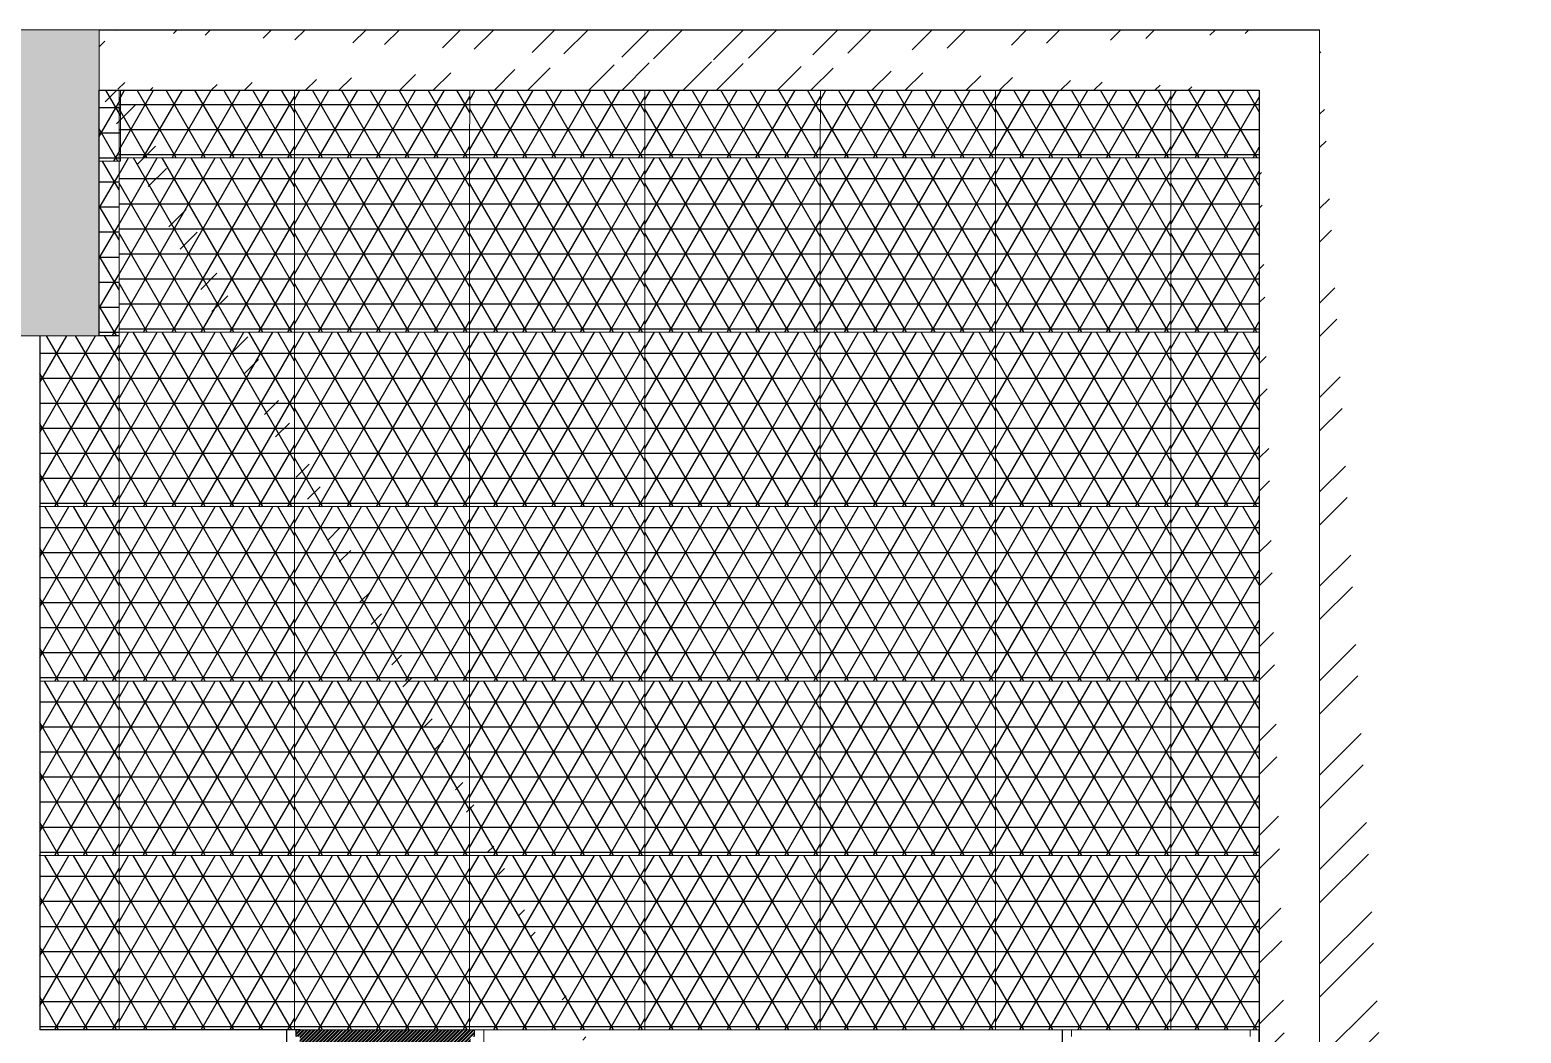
# Model space of a CAD drawing. Header units: millimetres. Extents: x 86441 to 190201, y 16532 to 98188.
# Drawn here: x 88390.9 to 88504.4, y 59712.3 to 59788.7 of the extents above; entities that cross this region are included whole.
import ezdxf

# ---------------------------------------------------------------- set-up
doc = ezdxf.new("R2010")
doc.units = ezdxf.units.MM
doc.header["$LTSCALE"] = 0.1
doc.layers.add('COLUMN', color=1, linetype='Continuous', lineweight=0)

msp = doc.modelspace()

# ---------------------------------------------------------------- hatches: boundary and pattern name
at = {"true_color": 0x004a5e, "transparency": 33554534}
h = msp.add_hatch(dxfattribs=at)
h.set_pattern_fill('NET3', color=138, scale=0.6)
h.set_pattern_definition([(0, (86151.5185, 59523.693), (0, 1.905), []), (60, (86151.5185, 59523.693), (-1.6497784, 0.9525), []), (120, (86151.5185, 59523.693), (-1.6497784, -0.9525), [])])
h.paths.add_polyline_path([(88397.76, 59784.1), (88396.15, 59784.1), (88396.15, 59778.7), (88397.76, 59778.7)])
at = {"true_color": 0x004a5e, "transparency": 33554636}
h = msp.add_hatch(dxfattribs=at)
h.set_pattern_fill('NET3', color=138, scale=0.6)
h.set_pattern_definition([(0, (86164.7508, 59523.943), (0, 1.905), []), (60, (86164.7508, 59523.943), (-1.6497784, 0.9525), []), (120, (86164.7508, 59523.943), (-1.6497784, -0.9525), [])])
h.paths.add_polyline_path([(88411, 59784.1), (88397.65, 59784.1), (88397.65, 59778.95), (88411, 59778.95)])
h = msp.add_hatch(dxfattribs=at)
h.set_pattern_fill('NET3', color=138, scale=0.6)
h.set_pattern_definition([(0, (86178.097, 59523.943), (0, 1.905), []), (60, (86178.097, 59523.943), (-1.6497784, 0.9525), []), (120, (86178.097, 59523.943), (-1.6497784, -0.9525), [])])
h.paths.add_polyline_path([(88424.35, 59784.1), (88411, 59784.1), (88411, 59778.95), (88424.34, 59778.95)])
h = msp.add_hatch(dxfattribs=at)
h.set_pattern_fill('NET3', color=138, scale=0.6)
h.set_pattern_definition([(0, (86191.443, 59523.943), (0, 1.905), []), (60, (86191.443, 59523.943), (-1.6497784, 0.9525), []), (120, (86191.443, 59523.943), (-1.6497784, -0.9525), [])])
h.paths.add_polyline_path([(88437.69, 59784.1), (88424.35, 59784.1), (88424.34, 59778.95), (88437.69, 59778.95)])
h = msp.add_hatch(dxfattribs=at)
h.set_pattern_fill('NET3', color=138, scale=0.6)
h.set_pattern_definition([(0, (86204.7892, 59523.943), (0, 1.905), []), (60, (86204.7892, 59523.943), (-1.6497784, 0.9525), []), (120, (86204.7892, 59523.943), (-1.6497784, -0.9525), [])])
h.paths.add_polyline_path([(88451.04, 59784.1), (88437.69, 59784.1), (88437.69, 59778.95), (88451.03, 59778.95)])
h = msp.add_hatch(dxfattribs=at)
h.set_pattern_fill('NET3', color=138, scale=0.6)
h.set_pattern_definition([(0, (86218.1354, 59523.943), (0, 1.905), []), (60, (86218.1354, 59523.943), (-1.6497784, 0.9525), []), (120, (86218.1354, 59523.943), (-1.6497784, -0.9525), [])])
h.paths.add_polyline_path([(88464.38, 59784.1), (88451.04, 59784.1), (88451.03, 59778.95), (88464.38, 59778.95)])
h = msp.add_hatch(dxfattribs=at)
h.set_pattern_fill('NET3', color=138, scale=0.6)
h.set_pattern_definition([(0, (86231.4815, 59523.943), (0, 1.905), []), (60, (86231.4815, 59523.943), (-1.6497784, 0.9525), []), (120, (86231.4815, 59523.943), (-1.6497784, -0.9525), [])])
h.paths.add_polyline_path([(88477.73, 59784.1), (88464.38, 59784.1), (88464.38, 59778.95), (88477.73, 59778.95)])
h = msp.add_hatch(dxfattribs=at)
h.set_pattern_fill('NET3', color=138, scale=0.6)
h.set_pattern_definition([(0, (86244.8277, 59523.943), (0, 1.905), []), (60, (86244.8277, 59523.943), (-1.6497784, 0.9525), []), (120, (86244.8277, 59523.943), (-1.6497784, -0.9525), [])])
h.paths.add_polyline_path([(88484.45, 59784.1), (88477.73, 59784.1), (88477.73, 59778.95), (88484.45, 59778.95)])
at = {"true_color": 0x004a5e, "transparency": 33554534}
h = msp.add_hatch(dxfattribs=at)
h.set_pattern_fill('NET3', color=138, scale=0.6)
h.set_pattern_definition([(0, (86151.4046, 59510.42), (0, 1.905), []), (60, (86151.4046, 59510.42), (-1.6497784, 0.9525), []), (120, (86151.4046, 59510.42), (-1.6497784, -0.9525), [])])
h.paths.add_polyline_path([(88397.65, 59778.7), (88396.15, 59778.7), (88396.15, 59765.43), (88397.65, 59765.43)])
h = msp.add_hatch(dxfattribs=at)
h.set_pattern_fill('NET3', color=138, scale=0.6)
h.set_pattern_definition([(0, (86164.7508, 59510.67), (0, 1.905), []), (60, (86164.7508, 59510.67), (-1.6497784, 0.9525), []), (120, (86164.7508, 59510.67), (-1.6497784, -0.9525), [])])
h.paths.add_polyline_path([(88411, 59778.95), (88397.65, 59778.95), (88397.65, 59765.68), (88411, 59765.68)])
h = msp.add_hatch(dxfattribs=at)
h.set_pattern_fill('NET3', color=138, scale=0.6)
h.set_pattern_definition([(0, (86178.097, 59510.67), (0, 1.905), []), (60, (86178.097, 59510.67), (-1.6497784, 0.9525), []), (120, (86178.097, 59510.67), (-1.6497784, -0.9525), [])])
h.paths.add_polyline_path([(88424.34, 59778.95), (88411, 59778.95), (88411, 59765.68), (88424.34, 59765.68)])
h = msp.add_hatch(dxfattribs=at)
h.set_pattern_fill('NET3', color=138, scale=0.6)
h.set_pattern_definition([(0, (86191.443, 59510.67), (0, 1.905), []), (60, (86191.443, 59510.67), (-1.6497784, 0.9525), []), (120, (86191.443, 59510.67), (-1.6497784, -0.9525), [])])
h.paths.add_polyline_path([(88437.69, 59778.95), (88424.34, 59778.95), (88424.34, 59765.68), (88437.69, 59765.68)])
h = msp.add_hatch(dxfattribs=at)
h.set_pattern_fill('NET3', color=138, scale=0.6)
h.set_pattern_definition([(0, (86204.7892, 59510.67), (0, 1.905), []), (60, (86204.7892, 59510.67), (-1.6497784, 0.9525), []), (120, (86204.7892, 59510.67), (-1.6497784, -0.9525), [])])
h.paths.add_polyline_path([(88451.03, 59778.95), (88437.69, 59778.95), (88437.69, 59765.68), (88451.03, 59765.68)])
h = msp.add_hatch(dxfattribs=at)
h.set_pattern_fill('NET3', color=138, scale=0.6)
h.set_pattern_definition([(0, (86218.1354, 59510.67), (0, 1.905), []), (60, (86218.1354, 59510.67), (-1.6497784, 0.9525), []), (120, (86218.1354, 59510.67), (-1.6497784, -0.9525), [])])
h.paths.add_polyline_path([(88464.38, 59778.95), (88451.03, 59778.95), (88451.03, 59765.68), (88464.38, 59765.68)])
h = msp.add_hatch(dxfattribs=at)
h.set_pattern_fill('NET3', color=138, scale=0.6)
h.set_pattern_definition([(0, (86231.4815, 59510.67), (0, 1.905), []), (60, (86231.4815, 59510.67), (-1.6497784, 0.9525), []), (120, (86231.4815, 59510.67), (-1.6497784, -0.9525), [])])
h.paths.add_polyline_path([(88477.73, 59778.95), (88464.38, 59778.95), (88464.38, 59765.68), (88477.73, 59765.68)])
h = msp.add_hatch(dxfattribs=at)
h.set_pattern_fill('NET3', color=138, scale=0.6)
h.set_pattern_definition([(0, (86244.8277, 59510.67), (0, 1.905), []), (60, (86244.8277, 59510.67), (-1.6497784, 0.9525), []), (120, (86244.8277, 59510.67), (-1.6497784, -0.9525), [])])
h.paths.add_polyline_path([(88484.45, 59778.95), (88477.73, 59778.95), (88477.73, 59765.68), (88484.45, 59765.68)])
at = {"true_color": 0x004a5e, "transparency": 33554636}
h = msp.add_hatch(dxfattribs=at)
h.set_pattern_fill('NET3', color=138, scale=0.6)
h.set_pattern_definition([(0, (86164.7508, 59497.3972), (0, 1.905), []), (60, (86164.7508, 59497.3972), (-1.6497784, 0.9525), []), (120, (86164.7508, 59497.3972), (-1.6497784, -0.9525), [])])
h.paths.add_polyline_path([(88411, 59765.68), (88397.65, 59765.68), (88397.65, 59752.41), (88411, 59752.41)])
h = msp.add_hatch(dxfattribs=at)
h.set_pattern_fill('NET3', color=138, scale=0.6)
h.set_pattern_definition([(0, (86178.097, 59497.3972), (0, 1.905), []), (60, (86178.097, 59497.3972), (-1.6497784, 0.9525), []), (120, (86178.097, 59497.3972), (-1.6497784, -0.9525), [])])
h.paths.add_polyline_path([(88424.34, 59765.68), (88411, 59765.68), (88411, 59752.41), (88424.34, 59752.41)])
h = msp.add_hatch(dxfattribs=at)
h.set_pattern_fill('NET3', color=138, scale=0.6)
h.set_pattern_definition([(0, (86191.443, 59497.3972), (0, 1.905), []), (60, (86191.443, 59497.3972), (-1.6497784, 0.9525), []), (120, (86191.443, 59497.3972), (-1.6497784, -0.9525), [])])
h.paths.add_polyline_path([(88437.69, 59765.68), (88424.34, 59765.68), (88424.34, 59752.41), (88437.69, 59752.41)])
h = msp.add_hatch(dxfattribs=at)
h.set_pattern_fill('NET3', color=138, scale=0.6)
h.set_pattern_definition([(0, (86204.7892, 59497.3972), (0, 1.905), []), (60, (86204.7892, 59497.3972), (-1.6497784, 0.9525), []), (120, (86204.7892, 59497.3972), (-1.6497784, -0.9525), [])])
h.paths.add_polyline_path([(88451.03, 59765.68), (88437.69, 59765.68), (88437.69, 59752.41), (88451.03, 59752.41)])
h = msp.add_hatch(dxfattribs=at)
h.set_pattern_fill('NET3', color=138, scale=0.6)
h.set_pattern_definition([(0, (86218.1354, 59497.3972), (0, 1.905), []), (60, (86218.1354, 59497.3972), (-1.6497784, 0.9525), []), (120, (86218.1354, 59497.3972), (-1.6497784, -0.9525), [])])
h.paths.add_polyline_path([(88464.38, 59765.68), (88451.03, 59765.68), (88451.03, 59752.41), (88464.38, 59752.41)])
h = msp.add_hatch(dxfattribs=at)
h.set_pattern_fill('NET3', color=138, scale=0.6)
h.set_pattern_definition([(0, (86231.4815, 59497.3972), (0, 1.905), []), (60, (86231.4815, 59497.3972), (-1.6497784, 0.9525), []), (120, (86231.4815, 59497.3972), (-1.6497784, -0.9525), [])])
h.paths.add_polyline_path([(88477.73, 59765.68), (88464.38, 59765.68), (88464.38, 59752.41), (88477.73, 59752.41)])
h = msp.add_hatch(dxfattribs=at)
h.set_pattern_fill('NET3', color=138, scale=0.6)
h.set_pattern_definition([(0, (86244.8277, 59497.3972), (0, 1.905), []), (60, (86244.8277, 59497.3972), (-1.6497784, 0.9525), []), (120, (86244.8277, 59497.3972), (-1.6497784, -0.9525), [])])
h.paths.add_polyline_path([(88484.45, 59765.68), (88477.73, 59765.68), (88477.73, 59752.41), (88484.45, 59752.41)])
at = {"true_color": 0x004a5e, "transparency": 33554572}
h = msp.add_hatch(dxfattribs=at)
h.set_pattern_fill('NET3', color=138, scale=0.6)
h.set_pattern_definition([(0, (86151.4046, 59497.3972), (0, 1.905), []), (60, (86151.4046, 59497.3972), (-1.6497784, 0.9525), []), (120, (86151.4046, 59497.3972), (-1.6497784, -0.9525), [])])
h.paths.add_polyline_path([(88397.65, 59765.42), (88391.61, 59765.42), (88391.61, 59752.41), (88397.65, 59752.41)])
h = msp.add_hatch(dxfattribs=at)
h.set_pattern_fill('NET3', color=138, scale=0.6)
h.set_pattern_definition([(0, (86151.4046, 59484.1243), (0, 1.905), []), (60, (86151.4046, 59484.1243), (-1.6497784, 0.9525), []), (120, (86151.4046, 59484.1243), (-1.6497784, -0.9525), [])])
h.paths.add_polyline_path([(88397.65, 59752.41), (88391.61, 59752.41), (88391.61, 59739.14), (88397.65, 59739.14)])
at = {"true_color": 0x004a5e, "transparency": 33554534}
h = msp.add_hatch(dxfattribs=at)
h.set_pattern_fill('NET3', color=138, scale=0.6)
h.set_pattern_definition([(0, (86164.7508, 59484.1243), (0, 1.905), []), (60, (86164.7508, 59484.1243), (-1.6497784, 0.9525), []), (120, (86164.7508, 59484.1243), (-1.6497784, -0.9525), [])])
h.paths.add_polyline_path([(88411, 59752.41), (88397.65, 59752.41), (88397.65, 59739.14), (88411, 59739.14)])
h = msp.add_hatch(dxfattribs=at)
h.set_pattern_fill('NET3', color=138, scale=0.6)
h.set_pattern_definition([(0, (86178.097, 59484.1243), (0, 1.905), []), (60, (86178.097, 59484.1243), (-1.6497784, 0.9525), []), (120, (86178.097, 59484.1243), (-1.6497784, -0.9525), [])])
h.paths.add_polyline_path([(88424.34, 59752.41), (88411, 59752.41), (88411, 59739.14), (88424.34, 59739.14)])
h = msp.add_hatch(dxfattribs=at)
h.set_pattern_fill('NET3', color=138, scale=0.6)
h.set_pattern_definition([(0, (86191.443, 59484.1243), (0, 1.905), []), (60, (86191.443, 59484.1243), (-1.6497784, 0.9525), []), (120, (86191.443, 59484.1243), (-1.6497784, -0.9525), [])])
h.paths.add_polyline_path([(88437.69, 59752.41), (88424.34, 59752.41), (88424.34, 59739.14), (88437.69, 59739.14)])
h = msp.add_hatch(dxfattribs=at)
h.set_pattern_fill('NET3', color=138, scale=0.6)
h.set_pattern_definition([(0, (86204.7892, 59484.1243), (0, 1.905), []), (60, (86204.7892, 59484.1243), (-1.6497784, 0.9525), []), (120, (86204.7892, 59484.1243), (-1.6497784, -0.9525), [])])
h.paths.add_polyline_path([(88451.03, 59752.41), (88437.69, 59752.41), (88437.69, 59739.14), (88451.03, 59739.14)])
h = msp.add_hatch(dxfattribs=at)
h.set_pattern_fill('NET3', color=138, scale=0.6)
h.set_pattern_definition([(0, (86218.1354, 59484.1243), (0, 1.905), []), (60, (86218.1354, 59484.1243), (-1.6497784, 0.9525), []), (120, (86218.1354, 59484.1243), (-1.6497784, -0.9525), [])])
h.paths.add_polyline_path([(88464.38, 59752.41), (88451.03, 59752.41), (88451.03, 59739.14), (88464.38, 59739.14)])
h = msp.add_hatch(dxfattribs=at)
h.set_pattern_fill('NET3', color=138, scale=0.6)
h.set_pattern_definition([(0, (86231.4815, 59484.1243), (0, 1.905), []), (60, (86231.4815, 59484.1243), (-1.6497784, 0.9525), []), (120, (86231.4815, 59484.1243), (-1.6497784, -0.9525), [])])
h.paths.add_polyline_path([(88477.73, 59752.41), (88464.38, 59752.41), (88464.38, 59739.14), (88477.73, 59739.14)])
at = {"true_color": 0x004a5e, "transparency": 33554636}
h = msp.add_hatch(dxfattribs=at)
h.set_pattern_fill('NET3', color=138, scale=0.6)
h.set_pattern_definition([(0, (86244.8277, 59484.1243), (0, 1.905), []), (60, (86244.8277, 59484.1243), (-1.6497784, 0.9525), []), (120, (86244.8277, 59484.1243), (-1.6497784, -0.9525), [])])
h.paths.add_polyline_path([(88484.45, 59752.41), (88477.73, 59752.41), (88477.73, 59739.14), (88484.45, 59739.14)])
at = {"true_color": 0x004a5e, "transparency": 33554572}
h = msp.add_hatch(dxfattribs=at)
h.set_pattern_fill('NET3', color=138, scale=0.6)
h.set_pattern_definition([(0, (86151.4046, 59470.8514), (0, 1.905), []), (60, (86151.4046, 59470.8514), (-1.6497784, 0.9525), []), (120, (86151.4046, 59470.8514), (-1.6497784, -0.9525), [])])
h.paths.add_polyline_path([(88397.65, 59739.14), (88391.61, 59739.14), (88391.61, 59725.86), (88397.65, 59725.86)])
at = {"true_color": 0x004a5e, "transparency": 33554636}
h = msp.add_hatch(dxfattribs=at)
h.set_pattern_fill('NET3', color=138, scale=0.6)
h.set_pattern_definition([(0, (86164.7508, 59470.8514), (0, 1.905), []), (60, (86164.7508, 59470.8514), (-1.6497784, 0.9525), []), (120, (86164.7508, 59470.8514), (-1.6497784, -0.9525), [])])
h.paths.add_polyline_path([(88411, 59739.14), (88397.65, 59739.14), (88397.65, 59725.86), (88411, 59725.86)])
h = msp.add_hatch(dxfattribs=at)
h.set_pattern_fill('NET3', color=138, scale=0.6)
h.set_pattern_definition([(0, (86178.097, 59470.8514), (0, 1.905), []), (60, (86178.097, 59470.8514), (-1.6497784, 0.9525), []), (120, (86178.097, 59470.8514), (-1.6497784, -0.9525), [])])
h.paths.add_polyline_path([(88424.34, 59739.14), (88411, 59739.14), (88411, 59725.86), (88424.34, 59725.86)])
h = msp.add_hatch(dxfattribs=at)
h.set_pattern_fill('NET3', color=138, scale=0.6)
h.set_pattern_definition([(0, (86191.443, 59470.8514), (0, 1.905), []), (60, (86191.443, 59470.8514), (-1.6497784, 0.9525), []), (120, (86191.443, 59470.8514), (-1.6497784, -0.9525), [])])
h.paths.add_polyline_path([(88437.69, 59739.14), (88424.34, 59739.14), (88424.34, 59725.86), (88437.69, 59725.86)])
h = msp.add_hatch(dxfattribs=at)
h.set_pattern_fill('NET3', color=138, scale=0.6)
h.set_pattern_definition([(0, (86204.7892, 59470.8514), (0, 1.905), []), (60, (86204.7892, 59470.8514), (-1.6497784, 0.9525), []), (120, (86204.7892, 59470.8514), (-1.6497784, -0.9525), [])])
h.paths.add_polyline_path([(88451.03, 59739.14), (88437.69, 59739.14), (88437.69, 59725.86), (88451.03, 59725.86)])
h = msp.add_hatch(dxfattribs=at)
h.set_pattern_fill('NET3', color=138, scale=0.6)
h.set_pattern_definition([(0, (86218.1354, 59470.8514), (0, 1.905), []), (60, (86218.1354, 59470.8514), (-1.6497784, 0.9525), []), (120, (86218.1354, 59470.8514), (-1.6497784, -0.9525), [])])
h.paths.add_polyline_path([(88464.38, 59739.14), (88451.03, 59739.14), (88451.03, 59725.86), (88464.38, 59725.86)])
h = msp.add_hatch(dxfattribs=at)
h.set_pattern_fill('NET3', color=138, scale=0.6)
h.set_pattern_definition([(0, (86231.4815, 59470.8514), (0, 1.905), []), (60, (86231.4815, 59470.8514), (-1.6497784, 0.9525), []), (120, (86231.4815, 59470.8514), (-1.6497784, -0.9525), [])])
h.paths.add_polyline_path([(88477.73, 59739.14), (88464.38, 59739.14), (88464.38, 59725.86), (88477.73, 59725.86)])
h = msp.add_hatch(dxfattribs=at)
h.set_pattern_fill('NET3', color=138, scale=0.6)
h.set_pattern_definition([(0, (86244.8277, 59470.8514), (0, 1.905), []), (60, (86244.8277, 59470.8514), (-1.6497784, 0.9525), []), (120, (86244.8277, 59470.8514), (-1.6497784, -0.9525), [])])
h.paths.add_polyline_path([(88484.45, 59739.14), (88477.73, 59739.14), (88477.73, 59725.86), (88484.45, 59725.86)])
at = {"true_color": 0x004a5e, "transparency": 33554572}
h = msp.add_hatch(dxfattribs=at)
h.set_pattern_fill('NET3', color=138, scale=0.6)
h.set_pattern_definition([(0, (86151.4046, 59457.5786), (0, 1.905), []), (60, (86151.4046, 59457.5786), (-1.6497784, 0.9525), []), (120, (86151.4046, 59457.5786), (-1.6497784, -0.9525), [])])
h.paths.add_polyline_path([(88397.65, 59725.86), (88391.61, 59725.86), (88391.61, 59712.59), (88397.65, 59712.59)])
at = {"true_color": 0x004a5e, "transparency": 33554534}
h = msp.add_hatch(dxfattribs=at)
h.set_pattern_fill('NET3', color=138, scale=0.6)
h.set_pattern_definition([(0, (86164.7508, 59457.5786), (0, 1.905), []), (60, (86164.7508, 59457.5786), (-1.6497784, 0.9525), []), (120, (86164.7508, 59457.5786), (-1.6497784, -0.9525), [])])
h.paths.add_polyline_path([(88411, 59725.86), (88397.65, 59725.86), (88397.65, 59712.59), (88411, 59712.59)])
h = msp.add_hatch(dxfattribs=at)
h.set_pattern_fill('NET3', color=138, scale=0.6)
h.set_pattern_definition([(0, (86178.097, 59457.5786), (0, 1.905), []), (60, (86178.097, 59457.5786), (-1.6497784, 0.9525), []), (120, (86178.097, 59457.5786), (-1.6497784, -0.9525), [])])
h.paths.add_polyline_path([(88424.34, 59725.86), (88411, 59725.86), (88411, 59712.59), (88424.34, 59712.59)])
h = msp.add_hatch(dxfattribs=at)
h.set_pattern_fill('NET3', color=138, scale=0.6)
h.set_pattern_definition([(0, (86191.443, 59457.5786), (0, 1.905), []), (60, (86191.443, 59457.5786), (-1.6497784, 0.9525), []), (120, (86191.443, 59457.5786), (-1.6497784, -0.9525), [])])
h.paths.add_polyline_path([(88437.69, 59725.86), (88424.34, 59725.86), (88424.34, 59712.59), (88437.69, 59712.59)])
h = msp.add_hatch(dxfattribs=at)
h.set_pattern_fill('NET3', color=138, scale=0.6)
h.set_pattern_definition([(0, (86204.7892, 59457.5786), (0, 1.905), []), (60, (86204.7892, 59457.5786), (-1.6497784, 0.9525), []), (120, (86204.7892, 59457.5786), (-1.6497784, -0.9525), [])])
h.paths.add_polyline_path([(88451.03, 59725.86), (88437.69, 59725.86), (88437.69, 59712.59), (88451.03, 59712.59)])
h = msp.add_hatch(dxfattribs=at)
h.set_pattern_fill('NET3', color=138, scale=0.6)
h.set_pattern_definition([(0, (86218.1354, 59457.5786), (0, 1.905), []), (60, (86218.1354, 59457.5786), (-1.6497784, 0.9525), []), (120, (86218.1354, 59457.5786), (-1.6497784, -0.9525), [])])
h.paths.add_polyline_path([(88464.38, 59725.86), (88451.03, 59725.86), (88451.03, 59712.59), (88464.38, 59712.59)])
at = {"true_color": 0x004a5e, "transparency": 33554636}
h = msp.add_hatch(dxfattribs=at)
h.set_pattern_fill('NET3', color=138, scale=0.6)
h.set_pattern_definition([(0, (86231.4815, 59457.5786), (0, 1.905), []), (60, (86231.4815, 59457.5786), (-1.6497784, 0.9525), []), (120, (86231.4815, 59457.5786), (-1.6497784, -0.9525), [])])
h.paths.add_polyline_path([(88477.73, 59725.86), (88464.38, 59725.86), (88464.38, 59712.59), (88477.73, 59712.59)])
h = msp.add_hatch(dxfattribs=at)
h.set_pattern_fill('NET3', color=138, scale=0.6)
h.set_pattern_definition([(0, (86244.8277, 59457.5786), (0, 1.905), []), (60, (86244.8277, 59457.5786), (-1.6497784, 0.9525), []), (120, (86244.8277, 59457.5786), (-1.6497784, -0.9525), [])])
h.paths.add_polyline_path([(88484.45, 59725.86), (88477.73, 59725.86), (88477.73, 59712.59), (88484.45, 59712.59)])
at = {"true_color": 0x939598, "transparency": 33554687}
h = msp.add_hatch(dxfattribs=at)
h.set_pattern_fill('ANSI32', color=252, scale=0.02)
h.set_pattern_definition([(45, (86262.15266, 59039.96376), (-0.134703842, 0.134703842), []), (45, (86262.24246, 59039.96376), (-0.134703842, 0.134703842), [])])
h.paths.add_polyline_path([(88425.41, 59711.09), (88424.71, 59711.09), (88424.71, 59711.59), (88424.41, 59711.59), (88424.41, 59712.09), (88424.71, 59712.09), (88424.71, 59712.59), (88424.34, 59712.59), (88411.11, 59712.59), (88411.11, 59712.09), (88411.41, 59712.09), (88411.41, 59711.59), (88411.11, 59711.59), (88411.11, 59711.09), (88410.41, 59711.09), (88396.15, 59711.09), (88390.11, 59711.09), (88390.11, 59679.24), (88413.41, 59679.24), (88413.41, 59673.2), (88390.11, 59673.2), (88390.11, 59668.3), (88390.11, 59653.2), (88390.11, 59651.2), (88390.11, 59620.32), (88396.15, 59620.32), (88411.11, 59620.32), (88411.11, 59619.82), (88411.41, 59619.82), (88411.41, 59619.22), (88424.34, 59619.22), (88424.41, 59619.22), (88424.41, 59619.82), (88424.71, 59619.82), (88424.71, 59620.32), (88425.41, 59620.32)])
at = {"layer": 'COLUMN', "true_color": 0xed1f24, "transparency": 33554687}
h = msp.add_hatch(dxfattribs=at)
h.set_pattern_fill('AR-CONC', color=240, scale=0.04)
h.set_pattern_definition([(50, (86262.1527, 59039.964), (7.287387, -0.637563), [0.762, -8.382]), (355, (86262.153, 59039.964), (-1.409737, 7.642274), [0.6096, -6.705623]), (100.45144, (86262.76, 59039.9106), (5.87765, 7.00471), [0.6476, -7.12361]), (46.1842, (86262.153, 59041.996), (10.84316, -1.681693), [1.143, -12.573]), (96.63556, (86263.056, 59041.856), (9.496165, 9.897045), [0.9714, -10.685424]), (351.18415, (86262.153, 59041.996), (9.496165, 9.897045), [0.9144, -10.05839]), (21, (86263.1687, 59041.488), (6.064576, -4.090608), [0.762, -8.382]), (326, (86263.169, 59041.488), (2.47208, 7.367519), [0.6096, -6.7056]), (71.45144, (86263.674, 59041.147), (8.536657, 3.27691), [0.6476, -7.123598]), (37.5, (86262.1527, 59039.9638), (0.123544, 3.3822016), [0, -6.62432, 0, -6.8072, 0, -6.731]), (7.5, (86262.1527, 59039.9638), (2.6727865, 4.007223), [0, -3.88112, 0, -6.47192, 0, -2.5654]), (327.5, (86259.887, 59039.9638), (5.4236238, -0.2291498), [0, -2.54, 0, -7.9248, 0, -10.5156]), (317.5, (86258.871, 59039.9638), (5.925167, 1.01706), [0, -3.302, 0, -5.26288, 0, -7.4676])])
h.paths.add_polyline_path([(88413.41, 59679.24), (88390.11, 59679.24), (88390.11, 59673.2), (88413.41, 59673.2)])
h.paths.add_polyline_path([(88224.14, 59674.03), (88200.84, 59674.03), (88200.84, 59667.99), (88224.1, 59667.99)])
h.paths.add_polyline_path([(88048.2, 59783.49), (88022.6, 59783.49), (88022.6, 59775.91), (88048.2, 59775.91), (88048.2, 59776.43)])
h.paths.add_polyline_path([(88315.12, 59575.29), (88307.46, 59575.29), (88307.46, 59550.67), (88315.12, 59550.67)])
h.paths.add_polyline_path([(88206.88, 59573.95), (88200.84, 59573.95), (88200.84, 59550.67), (88206.88, 59550.67)])
h.paths.add_polyline_path([(88129.64, 59592.63), (88123.6, 59592.63), (88123.6, 59569.35), (88129.64, 59569.35)])
h.paths.add_polyline_path([(88048.2, 59576.93), (88022.6, 59576.93), (88022.6, 59569.35), (88048.2, 59569.35)])
h.paths.add_polyline_path([(88129.64, 59778.89), (88129.64, 59783.49), (88123.6, 59783.49), (88123.6, 59760.21), (88129.64, 59760.21)])
h.paths.add_polyline_path([(88206.88, 59783.49), (88200.84, 59783.49), (88200.84, 59760.21), (88206.88, 59760.21)])
h.paths.add_polyline_path([(88504.39, 59580.5), (88499.79, 59580.5), (88496.73, 59580.5), (88496.73, 59573.75), (88496.73, 59560.48), (88496.73, 59555.88), (88504.39, 59555.88)])
h.paths.add_polyline_path([(88396.15, 59587.26), (88391.61, 59587.26), (88390.11, 59587.26), (88390.11, 59579.16), (88390.11, 59555.88), (88396.15, 59555.88), (88396.15, 59560.48)])
h.paths.add_polyline_path([(88396.15, 59784.1), (88396.15, 59788.7), (88390.11, 59788.7), (88390.11, 59765.42), (88391.61, 59765.42), (88391.61, 59765.43), (88396.15, 59765.43), (88396.15, 59778.7)])
at = {"layer": 'COLUMN', "lineweight": 9, "true_color": 0x636466, "transparency": 33554687}
h = msp.add_hatch(dxfattribs=at)
h.set_pattern_fill('STEEL', color=251, scale=1.6)
h.set_pattern_definition([(45, (86262.1527, 59039.964), (-3.592102, 3.592102), []), (45, (86262.1527, 59042.504), (-3.592102, 3.592102), [])])
h.paths.add_polyline_path([(88267.67, 59581.29), (88260.88, 59581.29), (88260.88, 59578.29), (88267.67, 59578.29)])
h.paths.add_polyline_path([(88465.91, 59711.09), (88462.91, 59711.09), (88462.91, 59688.09), (88465.91, 59688.09)], flags=17)
h.paths.add_polyline_path([(88447.91, 59691.09), (88426.91, 59691.09), (88426.91, 59688.09), (88447.91, 59688.09)], flags=17)
h.paths.add_polyline_path([(88295.18, 59618.11), (88240.64, 59618.11), (88240.64, 59615.11), (88295.18, 59615.11)])
h.paths.add_polyline_path([(88260.88, 59573.95), (88260.88, 59579.16), (88257.88, 59579.16), (88257.88, 59573.95), (88257.88, 59555.27), (88260.88, 59555.27)])
h.paths.add_polyline_path([(88285.67, 59579.27), (88282.67, 59579.27), (88282.67, 59555.27), (88285.67, 59555.27), (88285.67, 59565.28)])
h.paths.add_polyline_path([(88257.88, 59577.11), (88248.88, 59577.11), (88248.88, 59574.11), (88257.88, 59574.11)])
h.paths.add_polyline_path([(88260.88, 59597.11), (88257.88, 59597.11), (88257.88, 59589.4), (88260.88, 59589.4)])
h.paths.add_polyline_path([(88257.88, 59597.11), (88224.88, 59597.11), (88224.88, 59594.11), (88257.88, 59594.11)])
h.paths.add_polyline_path([(88233.88, 59594.11), (88230.88, 59594.11), (88230.88, 59574.11), (88233.88, 59574.11), (88233.88, 59577.11)])
h.paths.add_polyline_path([(88310.52, 59581.29), (88307.46, 59581.29), (88300.67, 59581.29), (88300.67, 59578.29), (88307.46, 59578.29), (88310.52, 59578.29)], flags=17)
h.paths.add_polyline_path([(88123.6, 59573.95), (88048.2, 59573.95), (88048.2, 59569.35), (88123.6, 59569.35)])
h.paths.add_polyline_path([(88200.84, 59573.95), (88194.86, 59573.95), (88194.86, 59569.35), (88200.84, 59569.35)])
h.paths.add_polyline_path([(88137.08, 59573.95), (88129.64, 59573.95), (88129.64, 59569.35), (88137.08, 59569.35)])
h.paths.add_polyline_path([(88307.46, 59555.27), (88301.97, 59555.27), (88301.97, 59550.67), (88307.46, 59550.67)])
h.paths.add_polyline_path([(88291.17, 59555.27), (88277.18, 59555.27), (88277.18, 59550.67), (88291.17, 59550.67)])
h.paths.add_polyline_path([(88266.27, 59555.27), (88206.88, 59555.27), (88206.88, 59550.67), (88266.27, 59550.67)])
h.paths.add_polyline_path([(88299.78, 59615.11), (88295.18, 59615.11), (88295.18, 59600.79), (88310.52, 59600.79), (88310.52, 59575.33), (88315.12, 59575.33), (88315.12, 59605.39), (88299.78, 59605.39)])
h.paths.add_polyline_path([(88299.78, 59679.95), (88295.18, 59679.95), (88295.18, 59672.89), (88299.78, 59672.89)])
h.paths.add_polyline_path([(88299.78, 59783.49), (88295.18, 59783.49), (88279.9, 59783.49), (88279.9, 59778.89), (88295.18, 59778.89), (88295.18, 59737.73), (88299.78, 59737.73)])
h.paths.add_polyline_path([(88222.12, 59783.49), (88206.88, 59783.49), (88206.88, 59778.89), (88222.12, 59778.89)])
h.paths.add_polyline_path([(88137.08, 59783.49), (88129.64, 59783.49), (88129.64, 59778.89), (88137.08, 59778.89)])
h.paths.add_polyline_path([(88200.84, 59783.49), (88194.86, 59783.49), (88194.86, 59778.89), (88200.84, 59778.89)])
h.paths.add_polyline_path([(88123.6, 59783.49), (88048.2, 59783.49), (88048.2, 59778.89), (88123.6, 59778.89)])
edge = h.paths.add_edge_path()
edge.add_line((88499.79, 59580.5), (88504.39, 59580.5))
edge.add_line((88499.85, 59605.96), (88499.79, 59580.39))
edge.add_line((88504.39, 59610.6), (88504.39, 59580.5))
edge.add_line((88489.05, 59610.6), (88504.39, 59610.6))
edge.add_line((88484.45, 59606), (88499.85, 59605.96))
edge.add_line((88489.05, 59788.7), (88489.05, 59610.6))
edge.add_line((88484.45, 59784.1), (88484.45, 59606))
edge.add_line((88396.15, 59788.7), (88489.05, 59788.7))
edge.add_line((88396.15, 59784.1), (88484.45, 59784.1))
edge.add_line((88396.15, 59788.7), (88396.15, 59784.1))
h.paths.add_polyline_path([(88496.73, 59560.48), (88496.73, 59555.88), (88396.15, 59555.88), (88396.15, 59560.48)])

# ---------------------------------------------------------------- linework, layer by layer
at = {"color": 18, "true_color": 0x000000, "transparency": 33554687}
for p, q in [((88396.15, 59788.7), (88489.05, 59788.7)), ((88396.15, 59784.1), (88484.45, 59784.1)), ((88484.45, 59784.1), (88484.45, 59606))]:
    msp.add_line(p, q, dxfattribs=at)
at = {"color": 18, "lineweight": 0, "true_color": 0x000000, "transparency": 33554687}
msp.add_line((88489.05, 59788.7), (88489.05, 59610.6), dxfattribs=at)
at = {"transparency": 33554687}
for p, q in [((88396.15, 59765.42), (88396.15, 59784.1)), ((88391.61, 59765.42), (88391.61, 59712.59)), ((88410.41, 59712.59), (88410.41, 59711.09)), ((88410.41, 59712.59), (88410.41, 59711.09)), ((88469.45, 59712.59), (88469.45, 59711.09)), ((88484.45, 59711.09), (88484.45, 59712.59))]:
    msp.add_line(p, q, dxfattribs=at)
at = {"color": 37, "lineweight": 0, "true_color": 0x725934, "transparency": 33554687}
for p, q in [((88396.15, 59784.1), (88397.65, 59784.1)), ((88397.65, 59784.1), (88484.45, 59784.1)), ((88484.45, 59784.1), (88484.45, 59736.1)), ((88484.45, 59760.1), (88484.45, 59784.1)), ((88484.45, 59736.1), (88484.45, 59712.59))]:
    msp.add_line(p, q, dxfattribs=at)
at = {"color": 7, "lineweight": 5, "true_color": 0xffffff, "transparency": 33554687}
for p, q in [((88397.65, 59784.1), (88397.65, 59760.1)), ((88445.65, 59784.1), (88445.65, 59784.1)), ((88397.65, 59773.1), (88397.65, 59760.1)), ((88397.65, 59748.1), (88397.65, 59760.1)), ((88397.65, 59748.1), (88397.65, 59736.1)), ((88424.71, 59712.59), (88424.71, 59712.59)), ((88425.41, 59712.59), (88424.71, 59712.59)), ((88470.15, 59712.59), (88425.41, 59712.59)), ((88469.45, 59712.59), (88470.15, 59712.59)), ((88484.45, 59712.59), (88483.75, 59712.59)), ((88484.45, 59712.59), (88483.75, 59712.59))]:
    msp.add_line(p, q, dxfattribs=at)
at = {"color": 25, "lineweight": 9, "transparency": 33554687}
for p, q in [((88391.61, 59765.43), (88391.61, 59712.59)), ((88411.11, 59712.59), (88391.61, 59712.59)), ((88425.41, 59712.59), (88425.41, 59618.82)), ((88425.41, 59712.59), (88469.45, 59712.59)), ((88470.15, 59712.59), (88483.75, 59712.59))]:
    msp.add_line(p, q, dxfattribs=at)
at = {"color": 7, "true_color": 0xffffff, "transparency": 33554687}
msp.add_line((88411.44, 59712.59), (88391.61, 59712.59), dxfattribs=at)
at = {"color": 25, "transparency": 33554687}
for p, q in [((88410.41, 59712.59), (88410.41, 59711.09)), ((88411.11, 59712.59), (88411.11, 59712.09))]:
    msp.add_line(p, q, dxfattribs=at)
at = {"color": 25, "lineweight": 5, "transparency": 33554687}
for p, q in [((88410.41, 59712.59), (88411.44, 59712.59)), ((88411.11, 59712.59), (88411.11, 59712.59))]:
    msp.add_line(p, q, dxfattribs=at)
at = {"color": 25, "lineweight": 0, "transparency": 33554687}
for p, q in [((88424.71, 59712.59), (88424.71, 59712.09)), ((88425.41, 59712.59), (88424.71, 59712.59)), ((88425.41, 59712.59), (88425.41, 59711.09)), ((88425.41, 59712.59), (88425.41, 59711.09)), ((88425.41, 59712.59), (88425.41, 59711.09)), ((88469.45, 59711.09), (88469.45, 59712.59)), ((88469.45, 59712.59), (88470.15, 59712.59)), ((88470.15, 59712.59), (88470.15, 59712.09)), ((88483.75, 59712.59), (88483.75, 59712.09)), ((88483.75, 59712.59), (88484.45, 59712.59))]:
    msp.add_line(p, q, dxfattribs=at)
at = {"color": 18, "lineweight": 0, "true_color": 0x000000, "transparency": 33554687}
for points in [[(88396.15, 59778.7), (88397.76, 59778.7), (88397.76, 59784.1), (88396.15, 59784.1)], [(88397.65, 59778.95), (88411, 59778.95), (88411, 59784.1), (88397.65, 59784.1)], [(88411, 59778.95), (88424.34, 59778.95), (88424.35, 59784.1), (88411, 59784.1)], [(88424.34, 59778.95), (88437.69, 59778.95), (88437.69, 59784.1), (88424.35, 59784.1)], [(88437.69, 59778.95), (88451.03, 59778.95), (88451.04, 59784.1), (88437.69, 59784.1)], [(88451.03, 59778.95), (88464.38, 59778.95), (88464.38, 59784.1), (88451.04, 59784.1)], [(88464.38, 59778.95), (88477.73, 59778.95), (88477.73, 59784.1), (88464.38, 59784.1)], [(88477.73, 59778.95), (88484.45, 59778.95), (88484.45, 59784.1), (88477.73, 59784.1)], [(88396.15, 59765.43), (88397.65, 59765.43), (88397.65, 59778.7), (88396.15, 59778.7)], [(88397.65, 59765.68), (88411, 59765.68), (88411, 59778.95), (88397.65, 59778.95)], [(88411, 59765.68), (88424.34, 59765.68), (88424.34, 59778.95), (88411, 59778.95)], [(88424.34, 59765.68), (88437.69, 59765.68), (88437.69, 59778.95), (88424.34, 59778.95)], [(88437.69, 59765.68), (88451.03, 59765.68), (88451.03, 59778.95), (88437.69, 59778.95)], [(88451.03, 59765.68), (88464.38, 59765.68), (88464.38, 59778.95), (88451.03, 59778.95)], [(88464.38, 59765.68), (88477.73, 59765.68), (88477.73, 59778.95), (88464.38, 59778.95)], [(88477.73, 59765.68), (88484.45, 59765.68), (88484.45, 59778.95), (88477.73, 59778.95)], [(88397.65, 59752.41), (88411, 59752.41), (88411, 59765.68), (88397.65, 59765.68)], [(88411, 59752.41), (88424.34, 59752.41), (88424.34, 59765.68), (88411, 59765.68)], [(88424.34, 59752.41), (88437.69, 59752.41), (88437.69, 59765.68), (88424.34, 59765.68)], [(88437.69, 59752.41), (88451.03, 59752.41), (88451.03, 59765.68), (88437.69, 59765.68)], [(88451.03, 59752.41), (88464.38, 59752.41), (88464.38, 59765.68), (88451.03, 59765.68)], [(88464.38, 59752.41), (88477.73, 59752.41), (88477.73, 59765.68), (88464.38, 59765.68)], [(88477.73, 59752.41), (88484.45, 59752.41), (88484.45, 59765.68), (88477.73, 59765.68)], [(88391.61, 59752.41), (88397.65, 59752.41), (88397.65, 59765.42), (88391.61, 59765.42)], [(88391.61, 59739.14), (88397.65, 59739.14), (88397.65, 59752.41), (88391.61, 59752.41)], [(88397.65, 59739.14), (88411, 59739.14), (88411, 59752.41), (88397.65, 59752.41)], [(88411, 59739.14), (88424.34, 59739.14), (88424.34, 59752.41), (88411, 59752.41)], [(88424.34, 59739.14), (88437.69, 59739.14), (88437.69, 59752.41), (88424.34, 59752.41)], [(88437.69, 59739.14), (88451.03, 59739.14), (88451.03, 59752.41), (88437.69, 59752.41)], [(88451.03, 59739.14), (88464.38, 59739.14), (88464.38, 59752.41), (88451.03, 59752.41)], [(88464.38, 59739.14), (88477.73, 59739.14), (88477.73, 59752.41), (88464.38, 59752.41)], [(88477.73, 59739.14), (88484.45, 59739.14), (88484.45, 59752.41), (88477.73, 59752.41)], [(88391.61, 59725.86), (88397.65, 59725.86), (88397.65, 59739.14), (88391.61, 59739.14)], [(88397.65, 59725.86), (88411, 59725.86), (88411, 59739.14), (88397.65, 59739.14)], [(88411, 59725.86), (88424.34, 59725.86), (88424.34, 59739.14), (88411, 59739.14)], [(88424.34, 59725.86), (88437.69, 59725.86), (88437.69, 59739.14), (88424.34, 59739.14)], [(88437.69, 59725.86), (88451.03, 59725.86), (88451.03, 59739.14), (88437.69, 59739.14)], [(88451.03, 59725.86), (88464.38, 59725.86), (88464.38, 59739.14), (88451.03, 59739.14)], [(88464.38, 59725.86), (88477.73, 59725.86), (88477.73, 59739.14), (88464.38, 59739.14)], [(88391.61, 59712.59), (88397.65, 59712.59), (88397.65, 59725.86), (88391.61, 59725.86)], [(88397.65, 59712.59), (88411, 59712.59), (88411, 59725.86), (88397.65, 59725.86)], [(88411, 59712.59), (88424.34, 59712.59), (88424.34, 59725.86), (88411, 59725.86)], [(88424.34, 59712.59), (88437.69, 59712.59), (88437.69, 59725.86), (88424.34, 59725.86)], [(88437.69, 59712.59), (88451.03, 59712.59), (88451.03, 59725.86), (88437.69, 59725.86)], [(88451.03, 59712.59), (88464.38, 59712.59), (88464.38, 59725.86), (88451.03, 59725.86)], [(88464.38, 59712.59), (88477.73, 59712.59), (88477.73, 59725.86), (88464.38, 59725.86)]]:
    msp.add_lwpolyline(points, close=True, dxfattribs=at)
at = {"color": 18, "lineweight": 9, "true_color": 0x000000, "transparency": 33554687}
for points in [[(88477.73, 59725.86), (88484.45, 59725.86), (88484.45, 59739.14), (88477.73, 59739.14)], [(88477.73, 59712.59), (88484.45, 59712.59), (88484.45, 59725.86), (88477.73, 59725.86)]]:
    msp.add_lwpolyline(points, close=True, dxfattribs=at)
at = {"layer": 'COLUMN', "transparency": 33554687}
for p, q in [((88390.11, 59788.7), (88396.15, 59788.7)), ((88396.15, 59788.7), (88396.15, 59784.1)), ((88396.15, 59784.1), (88396.15, 59765.43)), ((88390.11, 59765.42), (88396.15, 59765.42))]:
    msp.add_line(p, q, dxfattribs=at)

doc.saveas('drawing.dxf')
